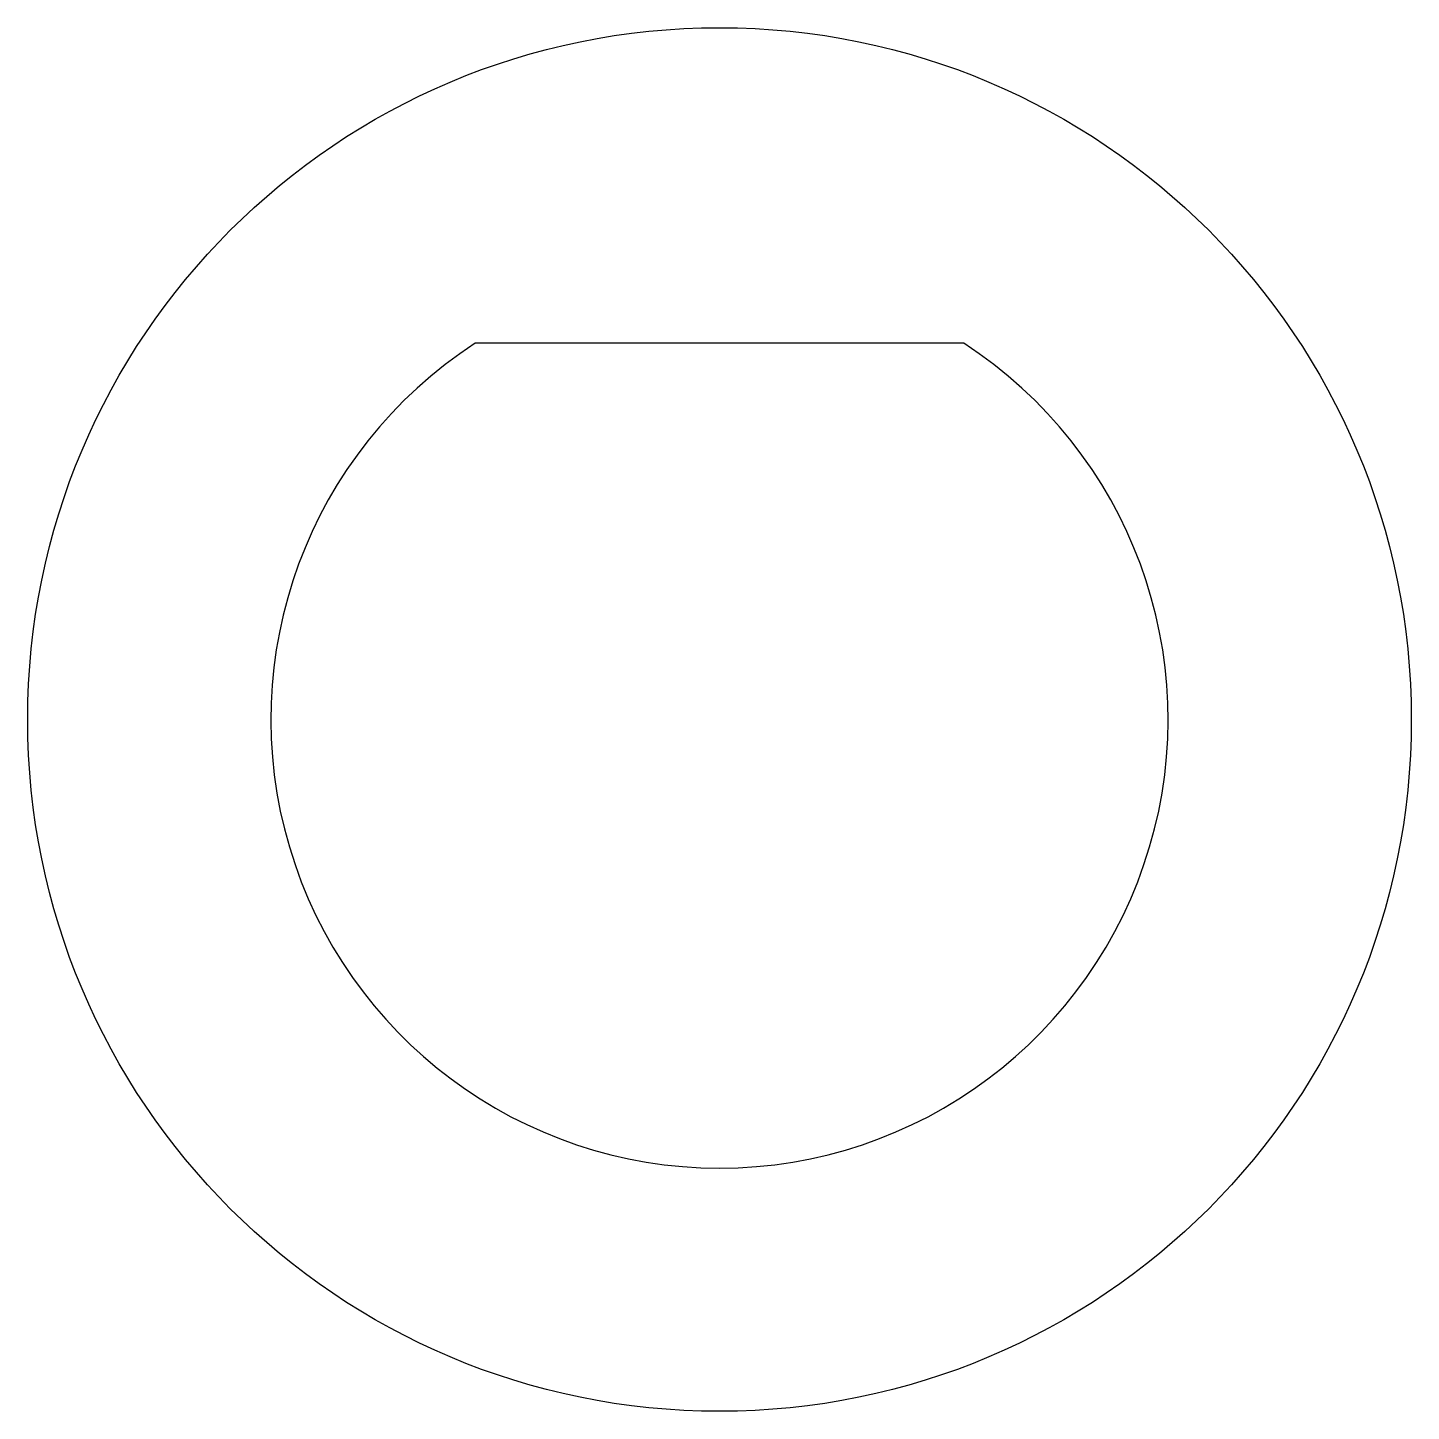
# Model space of a CAD drawing. Header units: inches. Extents: x -0.237 to 0.237, y -0.237 to 0.237.
import ezdxf

# ---------------------------------------------------------------- set-up
doc = ezdxf.new("R2010")
doc.units = ezdxf.units.IN
doc.header["$MEASUREMENT"] = 0

msp = doc.modelspace()

# ---------------------------------------------------------------- linework, layer by layer
at = {"color": 7, "linetype": 'Continuous'}
msp.add_line((0.0838651363, 0.1291612904), (-0.0838651363, 0.1291612904), dxfattribs=at)
msp.add_circle((0, 0), 0.2375, dxfattribs=at)
msp.add_arc((0, 0), 0.154, 122.9958854759, 57.0041145241, dxfattribs=at)

doc.saveas('drawing.dxf')
